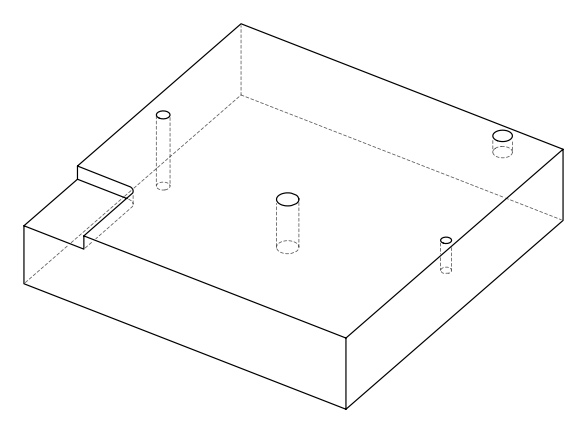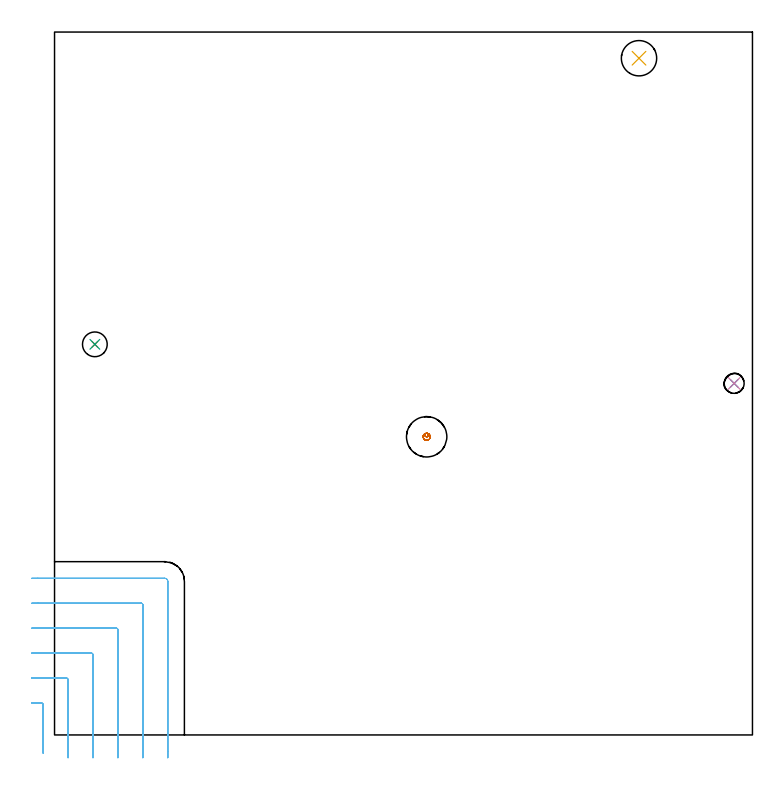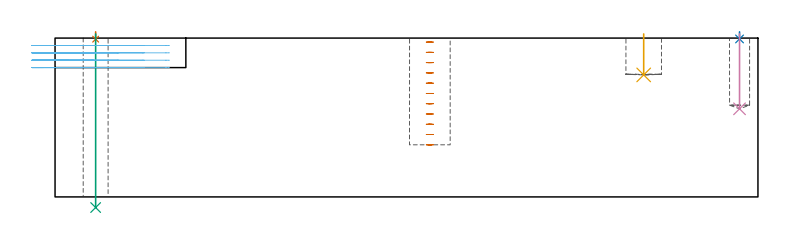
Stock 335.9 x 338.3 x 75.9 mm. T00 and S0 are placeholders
(PLAN: 7 operations, 4 tool changes, 6.2 min)
(1 SPOT_DRILL | STEP1HOLE | NXT0321_9005460120000 | 0.03 min | 1 mm3)
(2 SPOT_DRILL_1 | STEP1POCKET | NXT0321_9005460120000 | 0.03 min | 1 mm3)
(3 DRILL_THROUGH_HOLE_INTO_CENTER | STEP1HOLE | UGT0301_229 | 0.33 min | 8420 mm3)
(4 DRILL_BLIND_HOLE_INTO_CENTER | STEP1POCKET | NXT0301_067 | 0.14 min | 2352 mm3)
(5 INDEXABLE_INSERT_DRILL_BLIND_HOLE_FROM_SOLID | STEP1POCKET_2 | NXT0302_005 | 0.08 min | 3943 mm3)
(6 MILL_CORNER_NOTCH_RECTANGULAR | CORNER_NOTCH_RECTANGULAR | NXT0201_012 | Follow Part, ap 4, ae 75% | 4.91 min | 73232 mm3)
(7 MILL_BLIND_HOLE_FROM_SOLID_MATERIAL | STEP1POCKET_1 | NXT0201_012 | Spiral | 0.72 min | 15069 mm3)
(TOOL NXT0321_9005460120000 | NC Spot Drill, 142deg, 12mm, Carbide, Uncoated | D12 PA142 FL30 Z2)
(TOOL UGT0301_229 | Twist Drill 11.9 mm | D11.9 PA118 FL100 Z2)
(TOOL NXT0301_067 | Carbide Drill 9.6mm [860.1-0960-029A1-MM 2214] | D9.6 PA140 FL47 Z2)
(TOOL NXT0302_005 | Index. Insert Drill 17mm [880-D1700L20-05] | D17 PA176 FL85 Z2)
(TOOL NXT0201_012 | ENDMILL 16mm [2P460-1600-NA 1630] | D16 FL38 Z6)
(OP 1 SPOT_DRILL)
G17 G21 G94 G90
T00 M6
G54
G17 G0 G90 X19.4 Y188. S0 M3
G43 Z85.9 H0
G94 G81 G98 Z75.388 F250. R78.9
G80
M5
M2
(OP 2 SPOT_DRILL_1)
G17 G21 G94 G90
T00 M6
G54
G17 G0 G90 X327.1 Y169.2 S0 M3
G43 Z85.9 H0
G94 G81 G98 Z75.487 F250. R78.9
G80
M5
M2
(OP 3 DRILL_THROUGH_HOLE_INTO_CENTER)
G17 G21 G94 G90
T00 M6
G54
G17 G0 G90 X19.4 Y188. S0 M3
G43 Z85.9 H0
G94 G73 G98 Z-5.075 F250. Q11.568 R77.9
G80
M5
M2
(OP 4 DRILL_BLIND_HOLE_INTO_CENTER)
G17 G21 G94 G90
T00 M6
G54
G17 G0 G90 X327.1 Y169.2 S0 M3
G43 Z85.9 H1
G94 G81 G98 Z42.1 F250. R77.9
G80
M5
M2
(OP 5 INDEXABLE_INSERT_DRILL_BLIND_HOLE_FROM_SOLID)
G17 G21 G94 G90
T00 M6
G54
G17 G0 G90 X281.3 Y325.7 S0 M3
G43 Z85.9 H1
G94 G81 G98 Z58.3 F250. R77.9
G80
M5
M2
(OP 6 MILL_CORNER_NOTCH_RECTANGULAR)
G17 G21 G94 G90
T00 M6
G54
G17 G0 G90 X-5.5 Y-8.809 S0 M3
G43 Z85.9 H1
Z72.375
G94 G1 Y-5.809 F250.
Y14.605 F500.
G3 X-6.295 Y15.4 R0.8
G1 X-8.
X-11. F250.
G0 Z85.9
X6.5 Y-11.
Z72.375
G1 Y-8.
Y26.605 F500.
G3 X5.705 Y27.4 R0.8
G1 X-8.
X-11. F250.
G0 Z85.9
X18.5 Y-11.
Z72.375
G1 Y-8.
Y38.604 F500.
G3 X17.704 Y39.4 R0.8
G1 X-8.
X-11. F250.
G0 Z85.9
X30.5 Y-11.
Z72.375
G1 Y-8.
Y50.604 F500.
G3 X29.704 Y51.4 R0.8
G1 X-8.
X-11. F250.
G0 Z85.9
X42.5 Y-11.
Z72.375
G1 Y-8.
Y62.604 F500.
G3 X41.704 Y63.4 R0.8
G1 X-8.
X-11. F250.
G0 Z85.9
X54.5 Y-11.
Z72.375
G1 Y-8.
Y73.9 F500.
G3 X53. Y75.4 R1.5
G1 X-8.
X-11. F250.
G0 Z85.9
X-5.5 Y-8.809
Z68.85
G1 Y-5.809
Y14.605 F500.
G3 X-6.295 Y15.4 R0.8
G1 X-8.
X-11. F250.
G0 Z85.9
X6.5 Y-11.
Z68.85
G1 Y-8.
Y26.605 F500.
G3 X5.705 Y27.4 R0.8
G1 X-8.
X-11. F250.
G0 Z85.9
X18.5 Y-11.
Z68.85
G1 Y-8.
Y38.604 F500.
G3 X17.704 Y39.4 R0.8
G1 X-8.
X-11. F250.
G0 Z85.9
X30.5 Y-11.
Z68.85
G1 Y-8.
Y50.604 F500.
G3 X29.704 Y51.4 R0.8
G1 X-8.
X-11. F250.
G0 Z85.9
X42.5 Y-11.
Z68.85
G1 Y-8.
Y62.604 F500.
G3 X41.704 Y63.4 R0.8
G1 X-8.
X-11. F250.
G0 Z85.9
X54.5 Y-11.
Z68.85
G1 Y-8.
Y73.9 F500.
G3 X53. Y75.4 R1.5
G1 X-8.
X-11. F250.
G0 Z85.9
X-5.5 Y-8.809
Z65.325
G1 Y-5.809
Y14.605 F500.
G3 X-6.295 Y15.4 R0.8
G1 X-8.
X-11. F250.
G0 Z85.9
X6.5 Y-11.
Z65.325
G1 Y-8.
Y26.605 F500.
G3 X5.705 Y27.4 R0.8
G1 X-8.
X-11. F250.
G0 Z85.9
X18.5 Y-11.
Z65.325
G1 Y-8.
Y38.604 F500.
G3 X17.704 Y39.4 R0.8
G1 X-8.
X-11. F250.
G0 Z85.9
X30.5 Y-11.
Z65.325
G1 Y-8.
Y50.604 F500.
G3 X29.704 Y51.4 R0.8
G1 X-8.
X-11. F250.
G0 Z85.9
X42.5 Y-11.
Z65.325
G1 Y-8.
Y62.604 F500.
G3 X41.704 Y63.4 R0.8
G1 X-8.
X-11. F250.
G0 Z85.9
X54.5 Y-11.
Z65.325
G1 Y-8.
Y73.9 F500.
G3 X53. Y75.4 R1.5
G1 X-8.
X-11. F250.
G0 Z85.9
X-5.5 Y-8.809
Z61.8
G1 Y-5.809
Y14.605 F500.
G3 X-6.295 Y15.4 R0.8
G1 X-8.
X-11. F250.
G0 Z85.9
X6.5 Y-11.
Z61.8
G1 Y-8.
Y26.605 F500.
G3 X5.705 Y27.4 R0.8
G1 X-8.
X-11. F250.
G0 Z85.9
X18.5 Y-11.
Z61.8
G1 Y-8.
Y38.604 F500.
G3 X17.704 Y39.4 R0.8
G1 X-8.
X-11. F250.
G0 Z85.9
X30.5 Y-11.
Z61.8
G1 Y-8.
Y50.604 F500.
G3 X29.704 Y51.4 R0.8
G1 X-8.
X-11. F250.
G0 Z85.9
X42.5 Y-11.
Z61.8
G1 Y-8.
Y62.604 F500.
G3 X41.704 Y63.4 R0.8
G1 X-8.
X-11. F250.
G0 Z85.9
X54.5 Y-11.
Z61.8
G1 Y-8.
Y73.9 F500.
G3 X53. Y75.4 R1.5
G1 X-8.
X-11. F250.
G0 Z85.9
M5
M2
(OP 7 MILL_BLIND_HOLE_FROM_SOLID_MATERIAL)
G17 G21 G94 G90
T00 M6
G54
G17 G0 G90 X179.1 Y143.5 S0 M3
G43 Z85.9 H1
Z73.991
G94 G3 X179.95 Y144.35 R0.85 F250.
X179.1 Y145.2 R0.85
X177.4 Y143.5 R1.7
X179.1 Y145.2 R-1.7
X178.25 Y144.35 R0.85
X179.1 Y143.5 R0.85
G0 Z69.082
G3 X179.95 Y144.35 R0.85
X179.1 Y145.2 R0.85
X177.4 Y143.5 R1.7
X179.1 Y145.2 R-1.7
X178.25 Y144.35 R0.85
X179.1 Y143.5 R0.85
G0 Z64.173
G3 X179.95 Y144.35 R0.85
X179.1 Y145.2 R0.85
X177.4 Y143.5 R1.7
X179.1 Y145.2 R-1.7
X178.25 Y144.35 R0.85
X179.1 Y143.5 R0.85
G0 Z59.264
G3 X179.95 Y144.35 R0.85
X179.1 Y145.2 R0.85
X177.4 Y143.5 R1.7
X179.1 Y145.2 R-1.7
X178.25 Y144.35 R0.85
X179.1 Y143.5 R0.85
G0 Z54.355
G3 X179.95 Y144.35 R0.85
X179.1 Y145.2 R0.85
X177.4 Y143.5 R1.7
X179.1 Y145.2 R-1.7
X178.25 Y144.35 R0.85
X179.1 Y143.5 R0.85
G0 Z49.445
G3 X179.95 Y144.35 R0.85
X179.1 Y145.2 R0.85
X177.4 Y143.5 R1.7
X179.1 Y145.2 R-1.7
X178.25 Y144.35 R0.85
X179.1 Y143.5 R0.85
G0 Z44.536
G3 X179.95 Y144.35 R0.85
X179.1 Y145.2 R0.85
X177.4 Y143.5 R1.7
X179.1 Y145.2 R-1.7
X178.25 Y144.35 R0.85
X179.1 Y143.5 R0.85
G0 Z39.627
G3 X179.95 Y144.35 R0.85
X179.1 Y145.2 R0.85
X177.4 Y143.5 R1.7
X179.1 Y145.2 R-1.7
X178.25 Y144.35 R0.85
X179.1 Y143.5 R0.85
G0 Z34.718
G3 X179.95 Y144.35 R0.85
X179.1 Y145.2 R0.85
X177.4 Y143.5 R1.7
X179.1 Y145.2 R-1.7
X178.25 Y144.35 R0.85
X179.1 Y143.5 R0.85
G0 Z29.809
G3 X179.95 Y144.35 R0.85
X179.1 Y145.2 R0.85
X177.4 Y143.5 R1.7
X179.1 Y145.2 R-1.7
X178.25 Y144.35 R0.85
X179.1 Y143.5 R0.85
G0 Z24.9
G3 X179.95 Y144.35 R0.85
X179.1 Y145.2 R0.85
X177.4 Y143.5 R1.7
X179.1 Y145.2 R-1.7
X178.25 Y144.35 R0.85
X179.1 Y143.5 R0.85
G0 Z85.9
M5
M2
